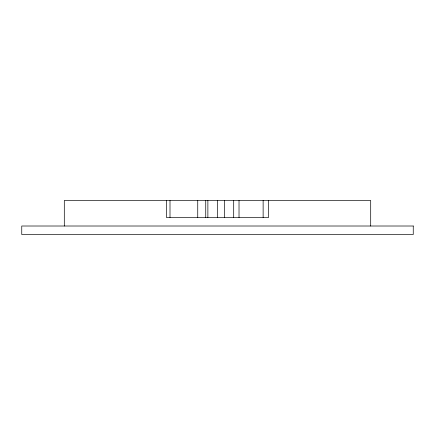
<?xml version="1.0" encoding="UTF-8"?>
<svg xmlns="http://www.w3.org/2000/svg" width="435" height="435" viewBox="0 0 435 435"><rect width="100%" height="100%" fill="white"/><g stroke="black" fill="none" stroke-linecap="round" stroke-linejoin="round"><path stroke-width="0.65" d="M370.696 226.01L370.696 200.481L64.304 200.481L64.304 226.01M268.564 200.481L268.564 217.5L166.436 217.5L166.436 200.481M263.131 200.481L263.131 217.5M239.022 200.481L239.022 217.5M233.693 200.481L233.693 217.5M224.514 200.481L224.514 217.5M217.369 200.481L217.369 217.5M207.876 200.481L207.876 217.5M205.739 200.481L205.739 217.5M197.74 200.481L197.74 217.5M170.003 200.481L170.003 217.5M413.25 226.01L21.75 226.01L21.75 234.519L413.25 234.519L413.25 226.01"/></g></svg>
